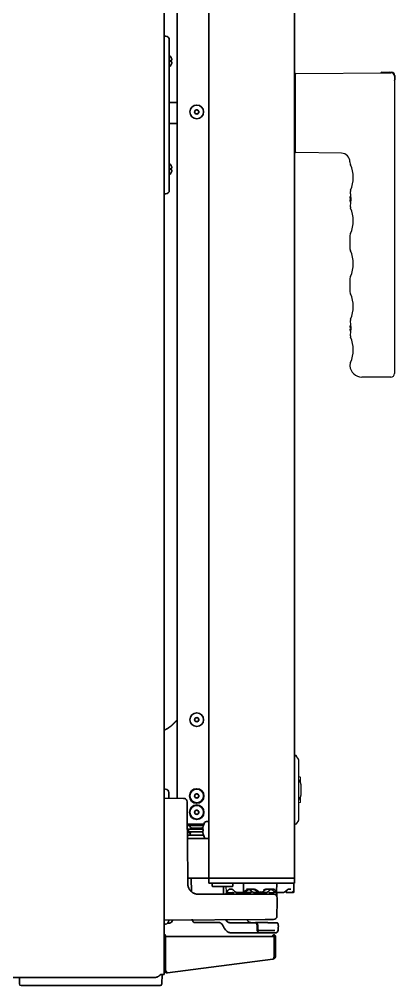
# Model space of a CAD drawing. Extents: x 6569 to 10251, y -294 to 3435.
# Drawn here: x 10032 to 10251, y 1271 to 1834 of the extents above; entities that cross this region are included whole.
import ezdxf

# ---------------------------------------------------------------- set-up
doc = ezdxf.new("R2010")
doc.units = 0
doc.header["$LTSCALE"] = 5
doc.layers.get('0').update_dxf_attribs({"linetype": 'CONTINUOUS', "lineweight": 0})
doc.layers.add('1', color=7, linetype='CONTINUOUS', true_color=0xffffff)
doc.layers.add('GEOM', color=7, linetype='CONTINUOUS')

msp = doc.modelspace()

# ---------------------------------------------------------------- linework, layer by layer
at = {"color": 7, "linetype": 'Continuous'}
for p, q in [((10195.56, 1392.58), (10195.81, 1392.58)), ((10196.06, 1392.33), (10196.06, 1389.35)), ((10195.56, 1377.58), (10195.81, 1377.58)), ((10196.06, 1380.8), (10196.06, 1377.83))]:
    msp.add_line(p, q, dxfattribs=at)
for centre, radius, start, end in [((10195.56, 1393.08), 0.5, 180, 270), ((10195.81, 1392.33), 0.25, 0, 90), ((10195.56, 1377.08), 0.5, 90, 180), ((10195.81, 1377.83), 0.25, 270, 0)]:
    msp.add_arc(centre, radius, start, end, dxfattribs=at)
at = {"layer": '1', "color": 7, "linetype": 'Continuous', "lineweight": 35}
for p, q in [((10116.56, 2228.33), (10116.56, 1277.43)), ((10142.56, 1333.58), (10142.56, 2226.08)), ((10192.56, 2226.08), (10192.56, 1333.58)), ((10124.16, 2194.73), (10124.16, 1380.06)), ((10116.56, 1824.63), (10117.63, 1824.59)), ((10119.56, 1822.59), (10119.56, 1817.59)), ((10119.56, 1817.59), (10119.56, 1739.66)), ((10120.51, 1812.43), (10120.54, 1812.43)), ((10120.54, 1807.83), (10120.51, 1807.83)), ((10192.96, 1783.9), (10192.96, 1802.33)), ((10124.16, 1786.03), (10119.56, 1786.03)), ((10192.96, 1775.78), (10192.96, 1783.9)), ((10192.96, 1757.32), (10192.96, 1775.78)), ((10119.56, 1773.63), (10124.16, 1773.63)), ((10120.51, 1749.43), (10120.54, 1749.43)), ((10120.54, 1744.83), (10120.51, 1744.83)), ((10119.56, 1739.66), (10119.56, 1734.66)), ((10117.63, 1732.66), (10116.56, 1732.63)), ((10116.56, 1385.56), (10117.44, 1385.48)), ((10119.26, 1383.49), (10119.26, 1380.1)), ((10127.93, 1380.03), (10116.56, 1380.13)), ((10128.56, 1380.02), (10127.93, 1380.03)), ((10130.06, 1364.98), (10139.72, 1364.98)), ((10130.07, 1364.18), (10139.44, 1364.18)), ((10139.72, 1364.98), (10139.58, 1364.98)), ((10142.31, 1366.58), (10141.27, 1366.58)), ((10131.57, 1362.18), (10130.09, 1362.18)), ((10130.91, 1362.18), (10130.09, 1362.18)), ((10130.81, 1362.08), (10130.81, 1360.68)), ((10139.1, 1362.18), (10130.91, 1362.18)), ((10130.91, 1360.58), (10139.14, 1360.58)), ((10131.02, 1358.58), (10131.21, 1358.58)), ((10131.32, 1358.58), (10136.36, 1358.58)), ((10131.67, 1359.7), (10131.67, 1359.73)), ((10131.81, 1359.58), (10131.81, 1359.08)), ((10138.27, 1362.78), (10132.87, 1362.78)), ((10136.36, 1358.58), (10139.57, 1358.58)), ((10139.36, 1363.88), (10139.37, 1363.88)), ((10139.36, 1359.28), (10139.37, 1359.28)), ((10130.15, 1356.58), (10136.02, 1356.58)), ((10136.02, 1356.58), (10142.56, 1356.58)), ((10136.32, 1333.58), (10130.51, 1333.58)), ((10132.38, 1333.58), (10132.57, 1325.56)), ((10142.56, 1333.58), (10136.32, 1333.58)), ((10144.36, 1333.58), (10142.56, 1333.58)), ((10142.56, 1330.58), (10142.56, 1333.58)), ((10144.56, 1330.58), (10142.56, 1330.58)), ((10190.76, 1333.58), (10144.36, 1333.58)), ((10190.56, 1330.58), (10144.56, 1330.58)), ((10144.81, 1330.58), (10144.56, 1330.33)), ((10144.56, 1330.33), (10144.56, 1328.83)), ((10156.56, 1330.33), (10156.31, 1330.58)), ((10156.56, 1328.83), (10156.56, 1330.33)), ((10162.81, 1330.58), (10162.9, 1325.57)), ((10182.23, 1325.57), (10182.31, 1330.58)), ((10192.56, 1330.58), (10190.56, 1330.58)), ((10192.56, 1333.58), (10190.76, 1333.58)), ((10192.23, 1325.57), (10192.31, 1330.58)), ((10192.56, 1330.58), (10192.56, 1333.58)), ((10130.37, 1330.07), (10130.43, 1330.08)), ((10144.56, 1328.83), (10144.81, 1328.58)), ((10156.31, 1328.58), (10144.81, 1328.58)), ((10151.18, 1324.13), (10151.22, 1328.58)), ((10154.67, 1327.08), (10155.98, 1327.08)), ((10156.31, 1328.58), (10156.56, 1328.83)), ((10157.03, 1326.56), (10158.07, 1325.59)), ((10159.39, 1325.08), (10161.64, 1325.08)), ((10163.46, 1325.08), (10163.4, 1325.08)), ((10166.55, 1325.08), (10163.46, 1325.08)), ((10164.67, 1327.08), (10165.98, 1327.08)), ((10166.26, 1327.08), (10168.87, 1327.08)), ((10169.39, 1325.08), (10171.64, 1325.08)), ((10172.58, 1325.08), (10171.64, 1325.08)), ((10173.49, 1325.08), (10175.74, 1325.08)), ((10176.26, 1327.08), (10178.87, 1327.08)), ((10177.06, 1325.59), (10177.28, 1325.79)), ((10179.15, 1327.08), (10180.46, 1327.08)), ((10180.68, 1327.03), (10181.27, 1326.56)), ((10182.31, 1324.63), (10182.2, 1324.63)), ((10182.31, 1323.22), (10182.31, 1324.63)), ((10183.49, 1325.08), (10182.55, 1325.08)), ((10183.49, 1325.08), (10185.74, 1325.08)), ((10189.15, 1327.08), (10190.46, 1327.08)), ((10136.49, 1324.13), (10175.6, 1324.13)), ((10175.6, 1324.13), (10180.55, 1324.13)), ((10182.56, 1319.88), (10182.42, 1311.37)), ((10182.55, 1322.13), (10182.56, 1319.88)), ((10175.47, 1309.38), (10116.56, 1309.13)), ((10119.26, 1309.14), (10119.26, 1308.76)), ((10180.42, 1309.4), (10175.47, 1309.38)), ((10117.44, 1306.77), (10116.56, 1306.7)), ((10119.6, 1307.38), (10118.69, 1307.36)), ((10134.94, 1307.58), (10149, 1307.58)), ((10151.24, 1305.19), (10151.31, 1305.05)), ((10171.26, 1304.09), (10171.26, 1305.58)), ((10171.35, 1303.61), (10171.29, 1303.77)), ((10172.03, 1303.08), (10181.08, 1303.08)), ((10116.56, 1299.53), (10117.36, 1299.53)), ((10117.36, 1299.53), (10180.76, 1299.53)), ((10117.36, 1280.18), (10117.36, 1299.53)), ((10155.8, 1301.58), (10172.63, 1301.58)), ((10172.63, 1301.58), (10181.42, 1301.58)), ((10180.76, 1288.24), (10180.76, 1299.53)), ((10181.56, 1288.34), (10181.56, 1299.53)), ((10180, 1286.32), (10118.6, 1278.29)), ((10181.56, 1288.11), (10181.56, 1288.34)), ((10117.33, 1279.94), (10117.36, 1280.18)), ((10032.72, 1275.63), (9407.83, 1275.63)), ((10032.12, 1271.81), (10032.05, 1275.63)), ((10032.72, 1275.63), (10033.05, 1275.63)), ((10033.05, 1275.63), (10111.3, 1275.63)), ((10114.76, 1277.43), (10116.56, 1277.43)), ((10115.31, 1277.43), (10115.21, 1271.81)), ((10112.74, 1270.83), (10033.12, 1270.83)), ((10114.21, 1270.83), (10112.74, 1270.83))]:
    msp.add_line(p, q, dxfattribs=at)
for centre, radius in [((10135.57, 1780.48), 4), ((10135.57, 1780.48), 1.25), ((10135.57, 1780.48), 1.15), ((10135.57, 1425.98), 4), ((10135.57, 1425.98), 1.25), ((10135.57, 1425.98), 1.15), ((10135.57, 1381.48), 4.25), ((10135.57, 1381.48), 4), ((10135.57, 1381.48), 1.25), ((10135.57, 1381.48), 1.15), ((10135.57, 1371.98), 4.25), ((10135.57, 1371.98), 4), ((10135.57, 1371.98), 1.25), ((10135.57, 1371.98), 1.15)]:
    msp.add_circle(centre, radius, dxfattribs=at)
for centre, radius, start, end in [((10117.56, 1822.59), 2, 0, 88), ((10116.44, 1809.93), 4.8, 31.5837, 49.4583), ((10116.76, 1810.13), 3.78, 0.0035, 7.6041), ((10116.76, 1810.13), 3.78, 352.3959, 359.9965), ((10116.44, 1810.33), 4.8, 310.5417, 328.4186), ((10192.56, 1799.85), 0.5, 36.87, 90.5), ((10193.46, 1802.33), 0.5, 90.5, 180), ((10192.56, 1759.8), 0.5, 269.5, 323.13), ((10193.46, 1757.32), 0.5, 180, 269), ((10116.44, 1746.93), 4.8, 31.5837, 49.4583), ((10116.76, 1747.13), 3.78, 0.0035, 7.6041), ((10116.44, 1747.33), 4.8, 310.5417, 328.4186), ((10116.76, 1747.13), 3.78, 352.3959, 359.9965), ((10117.56, 1734.66), 2, 272, 0), ((10117.26, 1383.49), 2, 0, 85), ((10127.92, 1378.13), 2, 0, 71.3807), ((10131.78, 1363.98), 0.2, 90, 185.2159), ((10148.15, 1361.58), 9.08, 151.3979, 165.3324), ((10141.27, 1365.33), 1.25, 90, 151.3979), ((10142.31, 1366.33), 0.25, 0, 90), ((10130.37, 1361.78), 0.4, 90, 134.0482), ((10134.17, 1363.8), 4.8, 212.0523, 238.4186), ((10131.02, 1357.58), 1, 90, 151.4696), ((10131.32, 1357.08), 1.5, 90, 141.97), ((10130.91, 1362.08), 0.1, 90, 180), ((10130.91, 1360.68), 0.1, 180, 270), ((10131.31, 1359.08), 0.5, 270.1266, 0), ((10132.87, 1364.08), 1.3, 185.2159, 270), ((10132.81, 1359.58), 1, 90, 180), ((10138.27, 1364.08), 1.3, 270, 316.9098), ((10148.15, 1361.58), 8.79, 177.391, 182.609), ((10148.15, 1361.58), 9.08, 194.6676, 208.6021), ((10141.27, 1357.83), 1.25, 208.6021, 270), ((10142.31, 1356.83), 0.25, 270, 0), ((10130.51, 1334.08), 0.5, 256.2709, 270), ((10152.31, 1324.63), 0.5, 270, 0), ((10153.31, 1324.63), 0.5, 107.707, 180), ((10153.4, 1325.58), 0.5, 181, 242.6743), ((10163.4, 1325.58), 0.5, 181, 270), ((10181.73, 1325.58), 0.5, 297.3257, 359), ((10181.81, 1324.63), 0.5, 0, 72.2929), ((10191.73, 1325.58), 0.5, 270, 359), ((10180.55, 1322.13), 2, 0.25, 90), ((10117.26, 1308.76), 2, 275, 0), ((10119.56, 1309.38), 2, 271, 353.3696), ((10134.94, 1309.58), 2, 181.3523, 270), ((10180.42, 1311.4), 2, 270.25, 359), ((10115.56, 1299.53), 1.8, 0, 56.2501), ((10033.12, 1271.83), 1, 181, 270), ((10114.21, 1271.83), 1, 270, 359)]:
    msp.add_arc(centre, radius, start, end, dxfattribs=at)
for centre, major_axis, ratio, start_param, end_param in [((10148.15, 1361.66), (-9.06, 0), 0.993151, -0.249579, -0.058074), ((10148.15, 1362.24), (9.06, 0), 0.116841, 3.199666, 3.391172), ((10148.15, 1360.92), (-9.06, 0), 0.116841, -0.249579, -0.058074), ((10148.15, 1361.5), (-9.06, 0), 0.993151, 0.058074, 0.249579), ((10174.06, 1327.47), (-1.01, 1.11), 0.229329, 2.984544, 3.142826), ((10181.07, 1327.47), (1.01, 1.11), 0.229329, 3.14078, 3.298642), ((10186.85, 1326), (-0.331, 0.375), 0.536085, 2.681899, 4.249257), ((10188.58, 1326.58), (0, 1.5), 0.998497, 2.145118, 2.332903), ((10188.48, 1326.95), (1.48, 0.25), 0.748231, 3.932069, 4.434593), ((10188.58, 1326.58), (0, 1.5), 0.998497, 2.707683, 3.141593), ((10188.58, 1326.58), (0, 1.5), 0.998499, 2.799429, 3.141593), ((10191.48, 1326), (0.483, 0.128), 0.81606, 4.381194, 5.948536), ((10154.62, 1315.58), (-0.16, 8), 0.469329, 2.467241, 2.541085), ((10167.31, 1315.58), (0.16, 8), 0.469329, 2.474855, 2.559639), ((10141.32, 1306.57), (269.31, 0.08), 0.003713, 1.464607, 1.520931), ((10170.25, 1312.76), (-0.95, 57.27), 0.008194, 4.560397, 4.586596), ((10172.63, 1303.58), (0, 2), 0.882948, 1.744595, 3.141593), ((10181.42, 1303.58), (0, 2), 0.882948, 3.141593, 4.540106), ((8686.37, 1312.6), (63.02, 3187.98), 0.4694, -1.564188, -1.563721), ((10142.26, 1288.23), (26.05, 7.97), 0.065333, 3.289084, 3.421296)]:
    msp.add_ellipse(centre, major_axis=major_axis, ratio=ratio, start_param=start_param, end_param=end_param, dxfattribs=at)
for points, degree in [([(10121.06, 1811.13), (10121.05, 1811.18), (10121.02, 1811.29), (10120.97, 1811.45), (10120.91, 1811.61), (10120.85, 1811.76), (10120.78, 1811.92), (10120.71, 1812.07), (10120.62, 1812.24), (10120.55, 1812.36), (10120.51, 1812.43)], 3), ([(10121.06, 1809.63), (10121.05, 1809.63), (10121.02, 1809.63), (10120.97, 1809.63), (10120.91, 1809.63), (10120.85, 1809.63), (10120.78, 1809.63), (10120.71, 1809.63), (10120.62, 1809.63), (10120.55, 1809.63), (10120.51, 1809.63)], 3), ([(10121.06, 1810.63), (10121.06, 1810.65), (10121.07, 1810.7), (10121.07, 1810.77), (10121.08, 1810.84), (10121.08, 1810.91), (10121.07, 1810.98), (10121.07, 1811.05), (10121.06, 1811.1), (10121.06, 1811.13)], 3), ([(10121.06, 1809.13), (10121.06, 1809.15), (10121.07, 1809.2), (10121.07, 1809.28), (10121.08, 1809.35), (10121.08, 1809.42), (10121.07, 1809.49), (10121.07, 1809.56), (10121.06, 1809.6), (10121.06, 1809.63)], 3), ([(10121.06, 1748.13), (10121.05, 1748.18), (10121.02, 1748.29), (10120.97, 1748.45), (10120.91, 1748.61), (10120.85, 1748.76), (10120.78, 1748.92), (10120.71, 1749.07), (10120.62, 1749.24), (10120.55, 1749.36), (10120.51, 1749.43)], 3), ([(10121.06, 1747.63), (10121.06, 1747.65), (10121.07, 1747.7), (10121.07, 1747.77), (10121.08, 1747.84), (10121.08, 1747.91), (10121.07, 1747.98), (10121.07, 1748.05), (10121.06, 1748.1), (10121.06, 1748.13)], 3), ([(10121.06, 1746.63), (10121.05, 1746.63), (10121.02, 1746.63), (10120.97, 1746.63), (10120.91, 1746.63), (10120.85, 1746.63), (10120.78, 1746.63), (10120.71, 1746.63), (10120.62, 1746.63), (10120.55, 1746.63), (10120.51, 1746.63)], 3), ([(10121.06, 1746.13), (10121.06, 1746.15), (10121.07, 1746.2), (10121.07, 1746.28), (10121.08, 1746.35), (10121.08, 1746.42), (10121.07, 1746.49), (10121.07, 1746.56), (10121.06, 1746.6), (10121.06, 1746.63)], 3), ([(10130.43, 1330.08), (10130.18, 1354.12), (10129.92, 1378.16)], 2), ([(10131.67, 1359.73), (10131.72, 1359.7), (10131.77, 1359.67), (10131.82, 1359.64)], 3), ([(10153.71, 1326.37), (10153.49, 1325.95), (10153.3, 1325.52), (10153.16, 1325.1)], 3), ([(10163.2, 1325.59), (10163.66, 1325.91), (10164.13, 1326.24), (10164.6, 1326.56)], 3), ([(10166.47, 1327.08), (10166.4, 1327.08), (10166.33, 1327.08), (10166.26, 1327.08)], 3), ([(10166.87, 1326.62), (10167.45, 1326.06), (10168.09, 1325.5)], 2), ([(10170.53, 1326.56), (10171, 1326.24), (10171.47, 1325.91), (10171.92, 1325.59)], 3), ([(10174.51, 1325.85), (10174.66, 1325.99)], 1), ([(10174.66, 1325.99), (10175.07, 1326.36)], 1), ([(10174.66, 1325.99), (10175.07, 1326.36)], 1), ([(10177.28, 1325.79), (10177.56, 1326.05), (10177.83, 1326.31), (10178.09, 1326.56)], 3), ([(10180.06, 1326.36), (10180.47, 1325.99)], 1), ([(10180.47, 1325.99), (10180.62, 1325.85)], 1), ([(10180.47, 1325.99), (10180.62, 1325.85)], 1), ([(10182.01, 1324.97), (10181.86, 1325.43), (10181.67, 1325.9), (10181.42, 1326.37)], 3), ([(10187.18, 1325.63), (10187.75, 1326.13), (10188.25, 1326.62)], 2), ([(10191.67, 1325.08), (10191.31, 1325.08), (10190.61, 1325.08), (10189.58, 1325.08), (10188.91, 1325.08), (10188.58, 1325.08)], 3), ([(10153.19, 1308.67), (10153, 1308.95), (10152.82, 1309.28)], 2), ([(10170.89, 1303.23), (10170.88, 1303.33), (10170.87, 1303.44), (10170.87, 1303.54)], 3), ([(10171.3, 1303.77), (10171.26, 1303.93), (10171.26, 1304.09)], 2), ([(10183.16, 1303.23), (10183.17, 1303.34), (10183.18, 1303.44), (10183.18, 1303.54)], 3), ([(10181.56, 1288.11), (10181.56, 1288.03), (10181.55, 1287.87), (10181.51, 1287.64), (10181.43, 1287.41), (10181.33, 1287.2), (10181.2, 1287.01), (10181.04, 1286.83), (10180.86, 1286.67), (10180.67, 1286.54), (10180.45, 1286.44), (10180.23, 1286.36), (10180.08, 1286.33), (10180, 1286.32)], 3), ([(10180.81, 1288.11), (10180.79, 1288.15), (10180.78, 1288.2), (10180.77, 1288.24)], 3), ([(10180.82, 1288.01), (10180.8, 1288.09), (10180.78, 1288.16), (10180.77, 1288.24)], 3), ([(10180.82, 1288.01), (10180.82, 1288.04), (10180.81, 1288.08), (10180.81, 1288.11)], 3), ([(10116.58, 1279.85), (10116.57, 1279.93), (10116.56, 1280), (10116.56, 1280.08)], 3), ([(10116.58, 1279.85), (10116.83, 1279.88), (10117.08, 1279.91), (10117.33, 1279.94)], 3), ([(10117.33, 1279.94), (10117.37, 1279.87), (10117.44, 1279.72), (10117.56, 1279.5), (10117.68, 1279.29), (10117.79, 1279.09), (10117.9, 1278.91), (10118.01, 1278.74), (10118.12, 1278.6), (10118.22, 1278.48), (10118.32, 1278.39), (10118.42, 1278.33), (10118.51, 1278.29), (10118.57, 1278.29), (10118.6, 1278.29)], 3)]:
    msp.add_open_spline(points, degree=degree, dxfattribs=at)
for points, knots in [([(10120.51, 1810.63), (10120.63, 1810.63), (10120.74, 1810.63), (10120.88, 1810.63), (10120.92, 1810.63), (10121, 1810.63), (10121.03, 1810.63), (10121.06, 1810.63)], [0, 0, 0, 0, 0.5, 0.5, 0.75, 0.75, 1, 1, 1, 1]), ([(10120.51, 1807.83), (10120.63, 1808.03), (10120.74, 1808.24), (10120.88, 1808.56), (10120.92, 1808.67), (10121, 1808.9), (10121.03, 1809.01), (10121.06, 1809.13)], [0, 0, 0, 0, 0.5, 0.5, 0.75, 0.75, 1, 1, 1, 1]), ([(10120.51, 1747.63), (10120.63, 1747.63), (10120.74, 1747.63), (10120.88, 1747.63), (10120.92, 1747.63), (10121, 1747.63), (10121.03, 1747.63), (10121.06, 1747.63)], [0, 0, 0, 0, 0.5, 0.5, 0.75, 0.75, 1, 1, 1, 1]), ([(10120.51, 1744.83), (10120.63, 1745.03), (10120.74, 1745.24), (10120.88, 1745.56), (10120.92, 1745.67), (10121, 1745.9), (10121.03, 1746.01), (10121.06, 1746.13)], [0, 0, 0, 0, 0.5, 0.5, 0.75, 0.75, 1, 1, 1, 1]), ([(10131.66, 1358.72), (10131.66, 1358.72), (10131.63, 1358.69), (10131.57, 1358.65), (10131.5, 1358.61), (10131.44, 1358.59), (10131.42, 1358.59), (10131.41, 1358.59), (10131.41, 1358.59)], [0, 0, 0, 0, 0.040275, 0.378837, 0.656477, 0.860024, 0.982877, 1, 1, 1, 1]), ([(10130.37, 1330.07), (10130.37, 1329.87), (10130.39, 1329.68), (10130.43, 1329.28), (10130.47, 1329.09), (10130.52, 1328.85), (10130.54, 1328.8), (10130.56, 1328.71), (10130.6, 1328.56), (10130.64, 1328.42), (10130.74, 1328.14), (10130.81, 1327.96), (10130.97, 1327.61), (10131.05, 1327.43), (10131.2, 1327.17), (10131.25, 1327.09), (10131.33, 1326.97), (10131.36, 1326.92), (10131.41, 1326.84), (10131.44, 1326.8), (10131.58, 1326.6), (10131.7, 1326.44), (10131.95, 1326.15), (10132.09, 1326), (10132.37, 1325.73), (10132.51, 1325.6), (10132.71, 1325.45), (10132.75, 1325.41), (10132.83, 1325.35), (10132.94, 1325.27), (10133.07, 1325.18), (10133.31, 1325.02), (10133.65, 1324.82), (10134, 1324.66), (10134.28, 1324.54), (10134.37, 1324.51), (10134.51, 1324.46), (10134.56, 1324.44), (10134.65, 1324.41), (10134.7, 1324.4), (10134.93, 1324.33), (10135.31, 1324.23), (10135.7, 1324.17), (10136.09, 1324.14), (10136.29, 1324.13), (10136.49, 1324.13)], [0, 0, 0, 0, 0.0625, 0.0625, 0.125, 0.125, 0.140625, 0.140625, 0.15625, 0.1875, 0.1875, 0.25, 0.25, 0.3125, 0.3125, 0.34375, 0.34375, 0.359375, 0.359375, 0.375, 0.375, 0.4375, 0.4375, 0.5, 0.5, 0.5625, 0.5625, 0.578125, 0.578125, 0.59375, 0.625, 0.625, 0.6875, 0.75, 0.75, 0.78125, 0.78125, 0.796875, 0.796875, 0.8125, 0.8125, 0.875, 0.9375, 0.9375, 1, 1, 1, 1]), ([(10154.04, 1326.63), (10154.01, 1326.63), (10153.98, 1326.62), (10153.93, 1326.6), (10153.92, 1326.6), (10153.89, 1326.58), (10153.87, 1326.57), (10153.83, 1326.54), (10153.81, 1326.51), (10153.77, 1326.46), (10153.76, 1326.45), (10153.73, 1326.41), (10153.72, 1326.39), (10153.71, 1326.37)], [0, 0, 0, 0, 0.25, 0.25, 0.375, 0.375, 0.5, 0.5, 0.75, 0.75, 0.875, 0.875, 1, 1, 1, 1]), ([(10154.04, 1326.63), (10154.08, 1326.59), (10154.09, 1326.61), (10154.1, 1326.65), (10154.13, 1326.7), (10154.16, 1326.75), (10154.22, 1326.85), (10154.27, 1326.9), (10154.33, 1326.96), (10154.34, 1326.97), (10154.37, 1326.99), (10154.38, 1326.99), (10154.43, 1327.02), (10154.45, 1327.03), (10154.54, 1327.07), (10154.6, 1327.08), (10154.67, 1327.08)], [0, 0, 0, 0, 0.0625, 0.0625, 0.125, 0.25, 0.25, 0.5, 0.5, 0.5625, 0.5625, 0.625, 0.625, 0.75, 0.75, 1, 1, 1, 1]), ([(10155.98, 1327.08), (10156.02, 1327.08), (10156.06, 1327.07), (10156.15, 1327.06), (10156.19, 1327.05), (10156.32, 1327.02), (10156.41, 1326.99), (10156.52, 1326.94), (10156.55, 1326.92), (10156.59, 1326.9), (10156.66, 1326.86), (10156.73, 1326.82), (10156.86, 1326.72), (10156.95, 1326.65), (10157.03, 1326.56)], [0, 0, 0, 0, 0.125, 0.125, 0.25, 0.25, 0.5, 0.5, 0.5625, 0.5625, 0.625, 0.75, 0.75, 1, 1, 1, 1]), ([(10158.07, 1325.59), (10158.17, 1325.5), (10158.26, 1325.43), (10158.47, 1325.3), (10158.58, 1325.25), (10158.71, 1325.2), (10158.74, 1325.19), (10158.8, 1325.17), (10158.83, 1325.16), (10158.91, 1325.13), (10158.97, 1325.12), (10159.15, 1325.09), (10159.27, 1325.08), (10159.39, 1325.08)], [0, 0, 0, 0, 0.25, 0.25, 0.5, 0.5, 0.5625, 0.5625, 0.625, 0.625, 0.75, 0.75, 1, 1, 1, 1]), ([(10161.64, 1325.08), (10161.78, 1325.08), (10161.91, 1325.09), (10162.18, 1325.13), (10162.32, 1325.16), (10162.49, 1325.22), (10162.52, 1325.23), (10162.58, 1325.25), (10162.62, 1325.27), (10162.71, 1325.31), (10162.78, 1325.34), (10162.97, 1325.43), (10163.09, 1325.51), (10163.2, 1325.59)], [0, 0, 0, 0, 0.25, 0.25, 0.5, 0.5, 0.5625, 0.5625, 0.625, 0.625, 0.75, 0.75, 1, 1, 1, 1]), ([(10164.6, 1326.56), (10164.66, 1326.61), (10164.72, 1326.65), (10164.82, 1326.7), (10164.85, 1326.72), (10164.91, 1326.75), (10164.94, 1326.77), (10165.11, 1326.85), (10165.24, 1326.9), (10165.45, 1326.97), (10165.52, 1326.99), (10165.63, 1327.01), (10165.67, 1327.02), (10165.74, 1327.03), (10165.78, 1327.04), (10165.96, 1327.07), (10166.11, 1327.08), (10166.26, 1327.08)], [0, 0, 0, 0, 0.125, 0.125, 0.1875, 0.1875, 0.25, 0.25, 0.5, 0.5, 0.625, 0.625, 0.6875, 0.6875, 0.75, 0.75, 1, 1, 1, 1]), ([(10166.01, 1327.06), (10166.04, 1327.07), (10166.16, 1327.07), (10166.47, 1326.96), (10166.73, 1326.75), (10166.87, 1326.62)], [0, 0, 0, 0, 0.150547, 0.575855, 1, 1, 1, 1]), ([(10166.63, 1325.11), (10166.74, 1325.1), (10166.98, 1325.12), (10167.33, 1325.28), (10167.62, 1325.51), (10167.76, 1325.68), (10167.81, 1325.76)], [0, 0, 0, 0, 0.218592, 0.528605, 0.788997, 1, 1, 1, 1]), ([(10166.91, 1325.96), (10166.94, 1325.96), (10166.96, 1325.96), (10166.99, 1325.96), (10166.99, 1325.96), (10167.01, 1325.96), (10167.02, 1325.97), (10167.08, 1325.97), (10167.14, 1325.98), (10167.27, 1326.01), (10167.35, 1326.03), (10167.44, 1326.06), (10167.46, 1326.07), (10167.47, 1326.07)], [0, 0, 0, 0, 0.117109, 0.117109, 0.146387, 0.146387, 0.175664, 0.234219, 0.468437, 0.468437, 0.936874, 0.936874, 1, 1, 1, 1]), ([(10167.95, 1325.63), (10167.95, 1325.62), (10167.96, 1325.62), (10167.98, 1325.61), (10167.99, 1325.6), (10168.03, 1325.59), (10168.05, 1325.59), (10168.07, 1325.59)], [0, 0, 0, 0, 0.121463, 0.121463, 0.560732, 0.560732, 1, 1, 1, 1]), ([(10168.07, 1325.59), (10168.17, 1325.51), (10168.26, 1325.43), (10168.47, 1325.31), (10168.58, 1325.25), (10168.71, 1325.2), (10168.74, 1325.19), (10168.8, 1325.17), (10168.83, 1325.16), (10168.91, 1325.13), (10168.97, 1325.12), (10169.15, 1325.09), (10169.27, 1325.08), (10169.39, 1325.08)], [0, 0, 0, 0, 0.25, 0.25, 0.5, 0.5, 0.5625, 0.5625, 0.625, 0.625, 0.75, 0.75, 1, 1, 1, 1]), ([(10168.87, 1327.08), (10168.95, 1327.08), (10169.02, 1327.07), (10169.17, 1327.06), (10169.24, 1327.05), (10169.46, 1327.02), (10169.6, 1326.99), (10169.78, 1326.94), (10169.81, 1326.92), (10169.88, 1326.9), (10169.99, 1326.86), (10170.09, 1326.82), (10170.28, 1326.72), (10170.41, 1326.65), (10170.53, 1326.56)], [0, 0, 0, 0, 0.125, 0.125, 0.25, 0.25, 0.5, 0.5, 0.5625, 0.5625, 0.625, 0.75, 0.75, 1, 1, 1, 1]), ([(10171.64, 1325.08), (10171.78, 1325.08), (10171.91, 1325.09), (10172.18, 1325.13), (10172.32, 1325.16), (10172.49, 1325.22), (10172.52, 1325.23), (10172.58, 1325.26), (10172.62, 1325.27), (10172.71, 1325.31), (10172.78, 1325.34), (10172.97, 1325.43), (10173.09, 1325.51), (10173.2, 1325.59)], [0, 0, 0, 0, 0.25, 0.25, 0.5, 0.5, 0.5625, 0.5625, 0.625, 0.625, 0.75, 0.75, 1, 1, 1, 1]), ([(10171.93, 1325.59), (10172.04, 1325.5), (10172.16, 1325.43), (10172.41, 1325.3), (10172.54, 1325.25), (10172.71, 1325.2), (10172.74, 1325.19), (10172.81, 1325.17), (10172.84, 1325.16), (10172.94, 1325.13), (10173.01, 1325.12), (10173.21, 1325.09), (10173.35, 1325.08), (10173.49, 1325.08)], [0, 0, 0, 0, 0.25, 0.25, 0.5, 0.5, 0.5625, 0.5625, 0.625, 0.625, 0.75, 0.75, 1, 1, 1, 1]), ([(10172.61, 1325.08), (10172.63, 1325.08), (10172.9, 1325.05), (10173.43, 1325.19), (10174.06, 1325.47), (10174.38, 1325.75), (10174.49, 1325.87)], [0, 0, 0, 0, 0.023476, 0.397733, 0.770194, 1, 1, 1, 1]), ([(10174.59, 1325.96), (10174.59, 1325.96), (10174.6, 1325.96), (10174.61, 1325.96), (10174.61, 1325.96), (10174.62, 1325.96), (10174.62, 1325.97), (10174.64, 1325.97), (10174.65, 1325.98), (10174.66, 1325.99)], [0, 0, 0, 0, 0.251226, 0.251226, 0.314032, 0.314032, 0.376839, 0.502451, 1, 1, 1, 1]), ([(10174.6, 1326.57), (10174.66, 1326.61), (10174.72, 1326.65), (10174.82, 1326.7), (10174.85, 1326.72), (10174.91, 1326.75), (10174.94, 1326.77), (10175.11, 1326.85), (10175.24, 1326.9), (10175.45, 1326.97), (10175.52, 1326.99), (10175.63, 1327.01), (10175.67, 1327.02), (10175.74, 1327.03), (10175.78, 1327.04), (10175.96, 1327.07), (10176.11, 1327.08), (10176.26, 1327.08)], [0, 0, 0, 0, 0.125, 0.125, 0.1875, 0.1875, 0.25, 0.25, 0.5, 0.5, 0.625, 0.625, 0.6875, 0.6875, 0.75, 0.75, 1, 1, 1, 1]), ([(10176.97, 1327.08), (10176.88, 1327.08), (10176.78, 1327.07), (10176.65, 1327.06), (10176.6, 1327.06), (10176.51, 1327.05), (10176.47, 1327.04), (10176.25, 1327), (10176.07, 1326.95), (10175.86, 1326.87), (10175.82, 1326.86), (10175.74, 1326.82), (10175.7, 1326.8), (10175.58, 1326.74), (10175.51, 1326.7), (10175.36, 1326.61), (10175.21, 1326.51), (10175.08, 1326.4), (10175.02, 1326.34)], [0, 0, 0, 0, 0.125, 0.125, 0.1875, 0.1875, 0.25, 0.25, 0.5, 0.5, 0.5625, 0.5625, 0.625, 0.625, 0.75, 0.75, 0.875, 1, 1, 1, 1]), ([(10175.74, 1325.08), (10175.75, 1325.08), (10175.75, 1325.08), (10175.76, 1325.08), (10175.77, 1325.08), (10175.8, 1325.08), (10175.85, 1325.08), (10175.95, 1325.09), (10176.1, 1325.11), (10176.21, 1325.13), (10176.33, 1325.17), (10176.38, 1325.19), (10176.55, 1325.25), (10176.66, 1325.3), (10176.79, 1325.38), (10176.81, 1325.4), (10176.86, 1325.43), (10176.94, 1325.49), (10177.01, 1325.55), (10177.06, 1325.59)], [0, 0, 0, 0, 0.007812, 0.007812, 0.015625, 0.03125, 0.0625, 0.125, 0.25, 0.375, 0.375, 0.5, 0.5, 0.75, 0.75, 0.8125, 0.8125, 0.875, 1, 1, 1, 1]), ([(10178.09, 1326.56), (10178.14, 1326.61), (10178.18, 1326.65), (10178.27, 1326.72), (10178.31, 1326.75), (10178.45, 1326.85), (10178.54, 1326.9), (10178.65, 1326.96), (10178.67, 1326.97), (10178.72, 1326.99), (10178.78, 1327.01), (10178.85, 1327.03), (10178.98, 1327.07), (10179.07, 1327.08), (10179.15, 1327.08)], [0, 0, 0, 0, 0.125, 0.125, 0.25, 0.25, 0.5, 0.5, 0.5625, 0.5625, 0.625, 0.75, 0.75, 1, 1, 1, 1]), ([(10180.11, 1326.34), (10180.08, 1326.37), (10180.05, 1326.4), (10179.98, 1326.46), (10179.95, 1326.48), (10179.84, 1326.56), (10179.7, 1326.66), (10179.54, 1326.74), (10179.39, 1326.82), (10179.3, 1326.86), (10179.05, 1326.95), (10178.88, 1327), (10178.66, 1327.04), (10178.61, 1327.05), (10178.52, 1327.06), (10178.48, 1327.06), (10178.34, 1327.07), (10178.25, 1327.08), (10178.16, 1327.08)], [0, 0, 0, 0, 0.0625, 0.0625, 0.125, 0.125, 0.25, 0.375, 0.375, 0.5, 0.5, 0.75, 0.75, 0.8125, 0.8125, 0.875, 0.875, 1, 1, 1, 1]), ([(10180.46, 1327.08), (10180.49, 1327.08), (10180.53, 1327.07), (10180.59, 1327.06), (10180.62, 1327.05), (10180.66, 1327.04), (10180.67, 1327.04), (10180.68, 1327.03)], [0, 0, 0, 0, 0.428218, 0.428218, 0.856437, 0.856437, 1, 1, 1, 1]), ([(10180.54, 1325.96), (10180.53, 1325.96), (10180.53, 1325.96), (10180.52, 1325.96), (10180.52, 1325.96), (10180.51, 1325.96), (10180.51, 1325.97), (10180.49, 1325.97), (10180.48, 1325.98), (10180.47, 1325.99), (10180.47, 1325.99), (10180.47, 1325.99)], [0, 0, 0, 0, 0.242019, 0.242019, 0.302523, 0.302523, 0.363028, 0.484037, 0.968075, 0.968075, 1, 1, 1, 1]), ([(10180.64, 1325.87), (10180.69, 1325.8), (10180.93, 1325.55), (10181.49, 1325.26), (10182.1, 1325.08), (10182.46, 1325.09), (10182.55, 1325.09)], [0, 0, 0, 0, 0.111664, 0.491656, 0.871262, 1, 1, 1, 1]), ([(10181.42, 1326.37), (10181.4, 1326.41), (10181.37, 1326.45), (10181.34, 1326.5), (10181.32, 1326.51), (10181.3, 1326.54), (10181.28, 1326.55), (10181.27, 1326.56)], [0, 0, 0, 0, 0.25, 0.25, 0.375, 0.375, 0.4990413, 0.4990413, 0.4990413, 0.4990413]), ([(10182.2, 1324.63), (10182.19, 1324.63), (10182.17, 1324.63), (10182.15, 1324.66), (10182.14, 1324.66), (10182.13, 1324.68), (10182.13, 1324.69), (10182.12, 1324.7), (10182.12, 1324.71), (10182.1, 1324.74), (10182.08, 1324.78), (10182.04, 1324.86), (10182.03, 1324.91), (10182.01, 1324.97)], [0, 0, 0, 0, 0.25, 0.25, 0.375, 0.375, 0.4375, 0.4375, 0.5, 0.5, 0.75, 0.75, 1, 1, 1, 1]), ([(10185.74, 1325.08), (10185.75, 1325.08), (10185.75, 1325.08), (10185.76, 1325.08), (10185.77, 1325.08), (10185.8, 1325.08), (10185.85, 1325.08), (10185.95, 1325.09), (10186.1, 1325.11), (10186.21, 1325.13), (10186.33, 1325.17), (10186.38, 1325.19), (10186.55, 1325.25), (10186.66, 1325.31), (10186.79, 1325.39), (10186.81, 1325.4), (10186.86, 1325.44), (10186.94, 1325.49), (10187.01, 1325.55), (10187.06, 1325.59)], [0, 0, 0, 0, 0.007812, 0.007812, 0.015625, 0.03125, 0.0625, 0.125, 0.25, 0.375, 0.375, 0.5, 0.5, 0.75, 0.75, 0.8125, 0.8125, 0.875, 1, 1, 1, 1]), ([(10187.31, 1325.78), (10187.35, 1325.72), (10187.5, 1325.51), (10187.77, 1325.28), (10188.01, 1325.21), (10188.08, 1325.19)], [0, 0, 0, 0, 0.239081, 0.768277, 1, 1, 1, 1]), ([(10188.21, 1325.96), (10188.19, 1325.96), (10188.17, 1325.96), (10188.14, 1325.96), (10188.14, 1325.96), (10188.12, 1325.96), (10188.11, 1325.97), (10188.04, 1325.97), (10187.99, 1325.98), (10187.86, 1326.01), (10187.77, 1326.03), (10187.68, 1326.06), (10187.67, 1326.07), (10187.66, 1326.07)], [0, 0, 0, 0, 0.117336, 0.117336, 0.14667, 0.14667, 0.176004, 0.234673, 0.469345, 0.469345, 0.93869, 0.93869, 1, 1, 1, 1]), ([(10188.26, 1326.62), (10188.4, 1326.76), (10188.68, 1326.97), (10188.99, 1327.08), (10189.11, 1327.07), (10189.14, 1327.06)], [0, 0, 0, 0, 0.426307, 0.854447, 1, 1, 1, 1]), ([(10182.35, 1323.01), (10182.35, 1323.01), (10182.35, 1323.01), (10182.34, 1323.04), (10182.33, 1323.08), (10182.32, 1323.14), (10182.31, 1323.19), (10182.32, 1323.22)], [0, 0, 0, 0, 0.341328, 0.51468, 0.646682, 0.789012, 1, 1, 1, 1]), ([(10154.75, 1307.58), (10154.65, 1307.58), (10154.47, 1307.59), (10154.19, 1307.66), (10154.01, 1307.73), (10153.89, 1307.78), (10153.87, 1307.8), (10153.83, 1307.82), (10153.8, 1307.83), (10153.73, 1307.87), (10153.69, 1307.9), (10153.55, 1307.98), (10153.38, 1308.11), (10153.12, 1308.34), (10152.87, 1308.62), (10152.71, 1308.82), (10152.63, 1308.94)], [0, 0, 0, 0, 0.125, 0.25, 0.375, 0.375, 0.40625, 0.40625, 0.4375, 0.4375, 0.5, 0.5, 0.625, 0.75, 0.875, 1, 1, 1, 1]), ([(10154.16, 1307.73), (10154.04, 1307.8), (10153.76, 1307.99), (10153.42, 1308.36), (10153.22, 1308.63), (10153.18, 1308.69)], [0, 0, 0, 0, 0.416721, 0.878268, 1, 1, 1, 1]), ([(10167.19, 1307.58), (10167.1, 1307.58), (10166.91, 1307.59), (10166.64, 1307.66), (10166.46, 1307.73), (10166.34, 1307.78), (10166.32, 1307.8), (10166.28, 1307.82), (10166.25, 1307.83), (10166.19, 1307.87), (10166.14, 1307.9), (10166.01, 1307.98), (10165.84, 1308.11), (10165.59, 1308.35), (10165.35, 1308.62), (10165.19, 1308.82), (10165.12, 1308.94)], [0, 0, 0, 0, 0.125, 0.25, 0.375, 0.375, 0.40625, 0.40625, 0.4375, 0.4375, 0.5, 0.5, 0.625, 0.75, 0.875, 1, 1, 1, 1]), ([(10149, 1307.58), (10149.03, 1307.58), (10149.13, 1307.57), (10149.33, 1307.52), (10149.69, 1307.31), (10150.13, 1306.91), (10150.62, 1306.3), (10150.99, 1305.69), (10151.19, 1305.29), (10151.24, 1305.19)], [0, 0, 0, 0, 0.090886, 0.269322, 0.433307, 0.608341, 0.777075, 0.945888, 1, 1, 1, 1]), ([(10151.31, 1305.05), (10151.4, 1304.84), (10151.71, 1304.26), (10152.27, 1303.43), (10153.02, 1302.65), (10153.8, 1302.09), (10154.64, 1301.72), (10155.32, 1301.59), (10155.7, 1301.58), (10155.8, 1301.58)], [0, 0, 0, 0, 0.104067, 0.305458, 0.482896, 0.647551, 0.802216, 0.951209, 1, 1, 1, 1]), ([(10171.26, 1305.56), (10171.26, 1305.68), (10171.24, 1306.02), (10171.12, 1306.55), (10170.86, 1307.04), (10170.49, 1307.4), (10170.1, 1307.56), (10169.86, 1307.58), (10169.76, 1307.58)], [0, 0, 0, 0, 0.119557, 0.349124, 0.555782, 0.730887, 0.90161, 1, 1, 1, 1]), ([(10170.83, 1305.58), (10170.83, 1305.71), (10170.82, 1305.84), (10170.8, 1306.03), (10170.8, 1306.09), (10170.78, 1306.19), (10170.78, 1306.22), (10170.76, 1306.28), (10170.76, 1306.31), (10170.73, 1306.46), (10170.7, 1306.58), (10170.65, 1306.71), (10170.64, 1306.75), (10170.62, 1306.79), (10170.61, 1306.82), (10170.61, 1306.83), (10170.58, 1306.9), (10170.56, 1306.94), (10170.5, 1307.08), (10170.45, 1307.17), (10170.38, 1307.26), (10170.37, 1307.27), (10170.34, 1307.31), (10170.33, 1307.32), (10170.29, 1307.37), (10170.23, 1307.43), (10170.17, 1307.47), (10170.13, 1307.5), (10170.11, 1307.51), (10170.08, 1307.52), (10170.07, 1307.53), (10169.99, 1307.56), (10169.93, 1307.58), (10169.87, 1307.58)], [0, 0, 0, 0, 0.125, 0.125, 0.1875, 0.1875, 0.21875, 0.21875, 0.25, 0.25, 0.375, 0.375, 0.40625, 0.421875, 0.421875, 0.4375, 0.4375, 0.5, 0.5, 0.625, 0.625, 0.65625, 0.65625, 0.6875, 0.6875, 0.75, 0.8125, 0.8125, 0.84375, 0.84375, 0.875, 0.875, 1, 1, 1, 1]), ([(10170.87, 1303.54), (10170.86, 1303.63), (10170.86, 1303.73), (10170.86, 1303.91), (10170.86, 1304), (10170.86, 1304.09)], [0, 0, 0, 0, 0.5, 0.5, 1, 1, 1, 1]), ([(10172.03, 1303.08), (10171.99, 1303.08), (10171.87, 1303.09), (10171.66, 1303.18), (10171.46, 1303.39), (10171.37, 1303.55), (10171.34, 1303.62)], [0, 0, 0, 0, 0.153278, 0.521846, 0.817256, 1, 1, 1, 1]), ([(10183.21, 1305.58), (10183.21, 1305.71), (10183.21, 1305.84), (10183.2, 1306.03), (10183.19, 1306.09), (10183.18, 1306.19), (10183.17, 1306.22), (10183.16, 1306.28), (10183.16, 1306.31), (10183.13, 1306.46), (10183.1, 1306.58), (10183.06, 1306.71), (10183.05, 1306.75), (10183.04, 1306.79), (10183.03, 1306.82), (10183.02, 1306.83), (10183, 1306.89), (10182.98, 1306.94), (10182.92, 1307.08), (10182.87, 1307.16), (10182.81, 1307.25), (10182.8, 1307.27), (10182.77, 1307.31), (10182.76, 1307.32), (10182.72, 1307.37), (10182.66, 1307.42), (10182.61, 1307.47), (10182.56, 1307.5), (10182.55, 1307.5), (10182.52, 1307.52), (10182.51, 1307.53), (10182.43, 1307.56), (10182.37, 1307.57), (10182.31, 1307.57)], [0, 0, 0, 0, 0.125, 0.125, 0.1875, 0.1875, 0.21875, 0.21875, 0.25, 0.25, 0.375, 0.375, 0.40625, 0.421875, 0.421875, 0.4375, 0.4375, 0.5, 0.5, 0.625, 0.625, 0.65625, 0.65625, 0.6875, 0.6875, 0.75, 0.8125, 0.8125, 0.84375, 0.84375, 0.875, 0.875, 1, 1, 1, 1]), ([(10183.18, 1303.54), (10183.18, 1303.63), (10183.18, 1303.72), (10183.18, 1303.91), (10183.19, 1304), (10183.19, 1304.09)], [0, 0, 0, 0, 0.5, 0.5, 1, 1, 1, 1]), ([(10179.76, 1299.53), (10179.76, 1299.59), (10179.77, 1299.64), (10179.79, 1299.73), (10179.79, 1299.76), (10179.81, 1299.82), (10179.82, 1299.84), (10179.86, 1299.93), (10179.88, 1299.98), (10179.92, 1300.04), (10179.93, 1300.05), (10179.95, 1300.07), (10179.96, 1300.09), (10179.99, 1300.12), (10180.01, 1300.14), (10180.07, 1300.2), (10180.11, 1300.24), (10180.18, 1300.28), (10180.19, 1300.29), (10180.21, 1300.31), (10180.25, 1300.33), (10180.32, 1300.36), (10180.37, 1300.38), (10180.42, 1300.39), (10180.43, 1300.4), (10180.46, 1300.4), (10180.47, 1300.41), (10180.55, 1300.42), (10180.61, 1300.43), (10180.69, 1300.43), (10180.72, 1300.42), (10180.77, 1300.42), (10180.78, 1300.42), (10180.81, 1300.41), (10180.83, 1300.41), (10180.9, 1300.4), (10180.95, 1300.38), (10181.02, 1300.35), (10181.04, 1300.35), (10181.06, 1300.33), (10181.08, 1300.33), (10181.11, 1300.31), (10181.14, 1300.29), (10181.21, 1300.24), (10181.26, 1300.2), (10181.31, 1300.15), (10181.32, 1300.14), (10181.34, 1300.12), (10181.37, 1300.09), (10181.41, 1300.03), (10181.44, 1299.98), (10181.46, 1299.94), (10181.47, 1299.92), (10181.48, 1299.9), (10181.49, 1299.88), (10181.52, 1299.82), (10181.54, 1299.76), (10181.55, 1299.67), (10181.56, 1299.64), (10181.56, 1299.59), (10181.56, 1299.56), (10181.56, 1299.53)], [0, 0, 0, 0, 0.0625, 0.0625, 0.09375, 0.09375, 0.125, 0.125, 0.1875, 0.1875, 0.203125, 0.203125, 0.21875, 0.21875, 0.25, 0.25, 0.3125, 0.3125, 0.328125, 0.328125, 0.34375, 0.375, 0.40625, 0.40625, 0.421875, 0.421875, 0.4375, 0.4375, 0.5, 0.5, 0.53125, 0.53125, 0.546875, 0.546875, 0.5625, 0.5625, 0.625, 0.625, 0.640625, 0.640625, 0.65625, 0.65625, 0.6875, 0.6875, 0.75, 0.75, 0.765625, 0.765625, 0.78125, 0.8125, 0.84375, 0.84375, 0.859375, 0.859375, 0.875, 0.875, 0.9375, 0.9375, 0.96875, 0.96875, 1, 1, 1, 1]), ([(10180.56, 1299.53), (10180.56, 1299.54), (10180.57, 1299.55), (10180.58, 1299.58), (10180.58, 1299.59), (10180.6, 1299.6), (10180.6, 1299.61), (10180.61, 1299.61), (10180.62, 1299.62), (10180.63, 1299.62), (10180.64, 1299.62), (10180.65, 1299.63), (10180.66, 1299.63), (10180.67, 1299.63), (10180.68, 1299.63), (10180.69, 1299.62), (10180.7, 1299.62), (10180.71, 1299.61), (10180.73, 1299.61), (10180.73, 1299.6), (10180.74, 1299.59), (10180.74, 1299.59), (10180.75, 1299.58), (10180.75, 1299.57), (10180.76, 1299.56), (10180.76, 1299.55), (10180.76, 1299.54), (10180.76, 1299.53), (10180.76, 1299.53)], [0, 0, 0, 0, 0.125, 0.125, 0.25, 0.25, 0.3125, 0.3125, 0.375, 0.375, 0.4375, 0.4375, 0.5, 0.5, 0.5625, 0.5625, 0.625, 0.6875, 0.6875, 0.75, 0.75, 0.8125, 0.8125, 0.875, 0.875, 0.9375, 0.9375, 1, 1, 1, 1]), ([(10180.82, 1288.01), (10180.82, 1288.01), (10180.82, 1288.01), (10180.8, 1287.93), (10180.76, 1287.77), (10180.69, 1287.53), (10180.63, 1287.31), (10180.56, 1287.1), (10180.49, 1286.91), (10180.42, 1286.75), (10180.34, 1286.6), (10180.26, 1286.49), (10180.18, 1286.4), (10180.09, 1286.34), (10180.03, 1286.33), (10180, 1286.32)], [0, 0, 0, 0, 0.00192, 0.00192, 0.092654, 0.183389, 0.274123, 0.364858, 0.455593, 0.546327, 0.637062, 0.727796, 0.818531, 0.909265, 1, 1, 1, 1]), ([(10116.58, 1279.85), (10116.58, 1279.85), (10116.58, 1279.85), (10116.59, 1279.77), (10116.62, 1279.61), (10116.7, 1279.39), (10116.8, 1279.18), (10116.93, 1278.98), (10117.09, 1278.8), (10117.26, 1278.65), (10117.46, 1278.51), (10117.67, 1278.41), (10117.9, 1278.33), (10118.13, 1278.29), (10118.36, 1278.27), (10118.52, 1278.28), (10118.6, 1278.29)], [0, 0, 0, 0, 0.002907, 0.002907, 0.085998, 0.169089, 0.25218, 0.335271, 0.418362, 0.501454, 0.584545, 0.667636, 0.750727, 0.833818, 0.916909, 1, 1, 1, 1]), ([(10111.3, 1275.63), (10111.34, 1275.63), (10111.37, 1275.63), (10111.45, 1275.63), (10111.55, 1275.64), (10111.66, 1275.65), (10111.88, 1275.68), (10112.02, 1275.72), (10112.24, 1275.78), (10112.31, 1275.81), (10112.42, 1275.85), (10112.45, 1275.87), (10112.52, 1275.9), (10112.56, 1275.91), (10112.74, 1275.99), (10112.89, 1276.07), (10113.18, 1276.24), (10113.32, 1276.33), (10113.61, 1276.52), (10113.75, 1276.63), (10113.97, 1276.79), (10114.04, 1276.85), (10114.15, 1276.93), (10114.19, 1276.96), (10114.26, 1277.02), (10114.3, 1277.05), (10114.48, 1277.19), (10114.62, 1277.31), (10114.76, 1277.43)], [0, 0, 0, 0, 0.03125, 0.03125, 0.0625, 0.125, 0.125, 0.25, 0.25, 0.3125, 0.3125, 0.34375, 0.34375, 0.375, 0.375, 0.5, 0.5, 0.625, 0.625, 0.75, 0.75, 0.8125, 0.8125, 0.84375, 0.84375, 0.875, 0.875, 1, 1, 1, 1])]:
    msp.add_open_spline(points, degree=3, knots=knots, dxfattribs=at)
msp.add_rational_spline([(10116.56, 1420.63), (10116.56, 1420.52), (10116.59, 1420.41), (10116.66, 1420.31), (10116.84, 1420.15), (10116.99, 1420.08), (10117.16, 1420.11), (10118.98, 1421.01), (10120.54, 1422.09), (10121.93, 1423.37), (10123.13, 1424.83)], [0.538226916686, 0.536085064781, 0.53495998068, 0.54070139398, 0.54070139398, 0.529985887725, 0.54070139398, 0.534816719201, 0.532855160942, 0.534816719201, 0.54070139398], degree=4, knots=[0, 0, 0, 0, 0, 0.048669, 0.048669, 0.048669, 0.115159, 0.115159, 0.115159, 1, 1, 1, 1, 1], dxfattribs=at)
for points, weights, degree in [([(10123.13, 1424.83), (10123.36, 1425.08), (10123.61, 1425.31), (10123.88, 1425.53), (10124.16, 1425.72)], [0.54070139398, 0.531593547135, 0.523760925952, 0.517203530431, 0.511921360573], 4), ([(10182.31, 1307.57), (10176.07, 1307.58), (10169.81, 1307.58)], [1, 0.999671530464, 0.999886318719], 2)]:
    msp.add_rational_spline(points, weights, degree=degree, dxfattribs=at)
at = {"layer": 'GEOM', "color": 7, "linetype": 'Continuous'}
for p, q in [((10243.6, 1803.66), (10248.36, 1803.83)), ((10248.36, 1803.83), (10249.29, 1803.75)), ((10193.46, 1802.83), (10248.95, 1803.32)), ((10250.96, 1801.32), (10250.96, 1627.83)), ((10251.11, 1801.75), (10251.11, 1799.12)), ((10220.05, 1756.35), (10193.46, 1756.82)), ((10225.22, 1733.1), (10225.22, 1733.1)), ((10225.35, 1734.68), (10225.33, 1734.64)), ((10225.33, 1734.64), (10225.33, 1734.64)), ((10225.37, 1734.74), (10225.35, 1734.68)), ((10225.38, 1734.77), (10225.37, 1734.74)), ((10225.37, 1734.75), (10225.37, 1734.74)), ((10225.38, 1731.68), (10225.37, 1731.67)), ((10225.38, 1731.68), (10225.37, 1731.67)), ((10225.4, 1734.83), (10225.38, 1734.77)), ((10224.97, 1730.13), (10225.46, 1730.13)), ((10225.46, 1729.13), (10224.97, 1729.13)), ((10225.22, 1726.15), (10225.22, 1726.16)), ((10225.37, 1727.58), (10225.38, 1727.57)), ((10225.37, 1727.58), (10225.38, 1727.57)), ((10225.46, 1730.13), (10225.46, 1729.63)), ((10225.33, 1724.62), (10225.38, 1724.48)), ((10225.37, 1724.51), (10225.38, 1724.48)), ((10225.4, 1724.42), (10225.38, 1724.48)), ((10224.96, 1707.91), (10224.96, 1701.14)), ((10224.96, 1682.81), (10224.96, 1676.04)), ((10225.22, 1657.8), (10225.22, 1657.8)), ((10225.35, 1659.38), (10225.33, 1659.34)), ((10225.37, 1659.45), (10225.35, 1659.38)), ((10225.38, 1659.47), (10225.37, 1659.45)), ((10225.4, 1659.53), (10225.38, 1659.47)), ((10224.97, 1654.83), (10225.46, 1654.83)), ((10225.46, 1653.83), (10224.97, 1653.83)), ((10225.38, 1656.38), (10225.37, 1656.37)), ((10225.38, 1656.38), (10225.37, 1656.37)), ((10225.37, 1652.28), (10225.38, 1652.27)), ((10225.37, 1652.28), (10225.38, 1652.27)), ((10225.46, 1654.83), (10225.46, 1654.33)), ((10225.22, 1650.85), (10225.22, 1650.86)), ((10225.33, 1649.32), (10225.38, 1649.18)), ((10225.37, 1649.21), (10225.38, 1649.18)), ((10225.4, 1649.12), (10225.38, 1649.18)), ((10248.96, 1625.83), (10231.96, 1625.83)), ((10192.56, 1365.08), (10192.56, 1405.08)), ((10193.3, 1405.08), (10192.56, 1405.08)), ((10194.98, 1403), (10193.71, 1404.86)), ((10195.06, 1402.72), (10195.06, 1367.43)), ((10196.05, 1389.39), (10195.33, 1390.63)), ((10196.31, 1388.39), (10196.31, 1381.76)), ((10195.33, 1379.53), (10196.05, 1380.76)), ((10193.3, 1365.08), (10192.56, 1365.08)), ((10194.98, 1367.15), (10193.71, 1365.3)), ((10182.23, 1325.57), (10182.31, 1330.58)), ((10152.9, 1325.57), (10152.85, 1328.58)), ((10153.4, 1325.08), (10156.55, 1325.08)), ((10154.67, 1327.08), (10155.98, 1327.08)), ((10156.57, 1325.08), (10156.55, 1325.08)), ((10159.39, 1325.08), (10162.58, 1325.08)), ((10163.17, 1325.14), (10163.98, 1325.45)), ((10163.98, 1325.45), (10164.51, 1325.85)), ((10164.51, 1325.85), (10164.66, 1325.99)), ((10164.66, 1325.99), (10165.07, 1326.36)), ((10165.07, 1326.36), (10165.6, 1326.74)), ((10165.07, 1326.36), (10165.58, 1326.73)), ((10165.58, 1326.73), (10166.35, 1327.01)), ((10165.6, 1326.74), (10166.37, 1327.02)), ((10166.37, 1327.02), (10166.97, 1327.08)), ((10166.97, 1327.08), (10168.16, 1327.08)), ((10168.16, 1327.08), (10168.76, 1327.02)), ((10170.06, 1326.36), (10170.47, 1325.99)), ((10170.39, 1326.06), (10170.47, 1325.99)), ((10170.47, 1325.99), (10170.62, 1325.85)), ((10170.62, 1325.85), (10171.13, 1325.47)), ((10171.13, 1325.47), (10171.95, 1325.14)), ((10171.95, 1325.14), (10172.55, 1325.08)), ((10172.55, 1325.08), (10175.74, 1325.08)), ((10178.33, 1325.1), (10178.56, 1325.08)), ((10178.56, 1325.08), (10178.58, 1325.08)), ((10178.58, 1325.08), (10181.73, 1325.08)), ((10179.15, 1327.08), (10180.46, 1327.08))]:
    msp.add_line(p, q, dxfattribs=at)
for points in [[(10224.96, 1751.34), (10224.99, 1750.89), (10225.15, 1750.13), (10225.33, 1749.68)], [(10225.33, 1734.64), (10225.26, 1734.34), (10225.18, 1733.7), (10225.22, 1733.1)], [(10225.22, 1733.1), (10225.31, 1732.44), (10225.41, 1731.39), (10225.46, 1730.24), (10225.46, 1729.05), (10225.41, 1727.9), (10225.31, 1726.84), (10225.22, 1726.16)], [(10225.31, 1732.43), (10225.31, 1732.41), (10225.35, 1731.95)], [(10225.22, 1726.15), (10225.18, 1725.58), (10225.25, 1724.93), (10225.33, 1724.62)], [(10225.25, 1724.92), (10225.25, 1724.91), (10225.33, 1724.62)], [(10225.33, 1709.58), (10225.15, 1709.13), (10224.99, 1708.37), (10224.96, 1707.91)], [(10224.96, 1701.14), (10224.99, 1700.69), (10225.15, 1699.93), (10225.33, 1699.48)], [(10225.33, 1684.48), (10225.15, 1684.03), (10224.99, 1683.27), (10224.96, 1682.81)], [(10224.96, 1676.04), (10224.99, 1675.59), (10225.15, 1674.83), (10225.33, 1674.38)], [(10225.33, 1659.34), (10225.26, 1659.04), (10225.18, 1658.4), (10225.22, 1657.8)], [(10225.22, 1657.8), (10225.31, 1657.14), (10225.41, 1656.09), (10225.46, 1654.94), (10225.46, 1653.75), (10225.41, 1652.6), (10225.31, 1651.54), (10225.22, 1650.86)], [(10225.31, 1657.13), (10225.31, 1657.11), (10225.35, 1656.65)], [(10225.22, 1650.85), (10225.18, 1650.28), (10225.25, 1649.63), (10225.33, 1649.32)], [(10225.25, 1649.62), (10225.25, 1649.61), (10225.33, 1649.32)], [(10155.98, 1327.08), (10156.24, 1327.03), (10156.6, 1326.85), (10156.87, 1326.62)], [(10156.57, 1325.08), (10156.8, 1325.1), (10157.22, 1325.23), (10157.56, 1325.47), (10157.81, 1325.76)], [(10156.87, 1326.62), (10157.17, 1326.33), (10157.62, 1325.92), (10157.95, 1325.63)], [(10157.95, 1325.63), (10158.28, 1325.38), (10158.83, 1325.15), (10159.39, 1325.08)], [(10162.58, 1325.08), (10163.18, 1325.14), (10164, 1325.47), (10164.51, 1325.85)], [(10168.78, 1327.01), (10169.55, 1326.73), (10170.06, 1326.36)], [(10170.62, 1325.85), (10171.15, 1325.45), (10171.97, 1325.14), (10172.55, 1325.08)], [(10175.74, 1325.08), (10176.29, 1325.15), (10176.83, 1325.37), (10177.18, 1325.63)], [(10177.18, 1325.63), (10177.5, 1325.91), (10177.94, 1326.32), (10178.26, 1326.62)], [(10177.32, 1325.76), (10177.57, 1325.47), (10177.91, 1325.23), (10178.33, 1325.1)], [(10177.33, 1325.75), (10177.57, 1325.47), (10177.91, 1325.23), (10178.33, 1325.1)], [(10178.26, 1326.62), (10178.52, 1326.84), (10178.88, 1327.03), (10179.15, 1327.08)]]:
    msp.add_lwpolyline(points, dxfattribs=at)
for centre, radius, start, end in [((10249.11, 1801.75), 2, 0, 85), ((10243.61, 1803.16), 0.5, 92, 167.7836), ((10248.96, 1801.32), 2, 0, 90.5), ((10250.86, 1799.12), 0.25, 294.0393, 0), ((10219.96, 1751.36), 5, 0, 89), ((10208.96, 1742.18), 18, 335.914, 24.6201), ((10226.91, 1730.38), 1.96, 176.9771, 178.0037), ((10226.91, 1730.38), 1.95, 178.0037, 179.0738), ((10226.9, 1730.38), 1.95, 179.0741, 180.1995), ((10226.96, 1730.37), 2.01, 172.7256, 174.8598), ((10226.93, 1730.38), 1.98, 174.8627, 175.7144), ((10226.92, 1730.38), 1.97, 175.714, 176.9766), ((10229.46, 1729.48), 4.64, 163.6036, 165.6824), ((10229.49, 1729.47), 4.67, 162.6228, 163.6051), ((10229.51, 1729.47), 4.68, 161.535, 162.6227), ((10229.53, 1729.46), 4.7, 159.4813, 161.5344), ((10229.54, 1729.46), 4.72, 158.9977, 159.4819), ((10229.54, 1729.45), 4.72, 157.4524, 158.9975), ((10229.55, 1729.45), 4.73, 156.6826, 157.4526), ((10229.55, 1729.45), 4.73, 155.4278, 156.6825), ((10229.56, 1729.45), 4.74, 154.4598, 155.4278), ((10229.56, 1729.45), 4.74, 153.3188, 154.4598), ((10229.57, 1729.44), 4.75, 151.9926, 153.3187), ((10214.95, 1737.95), 10.9, 342.3009, 342.491), ((10226.9, 1730.38), 1.95, 180.1995, 181.1541), ((10226.91, 1730.38), 1.95, 181.1545, 182.3767), ((10226.91, 1730.38), 1.96, 182.3765, 183.2159), ((10226.91, 1728.88), 1.96, 176.7841, 177.6235), ((10226.91, 1728.88), 1.96, 177.6234, 178.8455), ((10226.9, 1728.88), 1.95, 178.8459, 180.9258), ((10226.91, 1728.88), 1.95, 180.9261, 181.9964), ((10226.91, 1728.88), 1.96, 181.9964, 183.0228), ((10226.93, 1730.38), 1.97, 183.2167, 184.6016), ((10226.94, 1730.38), 1.98, 184.6009, 185.2558), ((10226.96, 1730.38), 2.01, 185.2585, 187.2741), ((10226.96, 1728.87), 2.01, 172.7259, 174.7415), ((10226.94, 1728.88), 1.98, 174.7442, 175.3991), ((10226.93, 1728.88), 1.97, 175.3984, 176.7833), ((10226.92, 1728.88), 1.97, 183.0233, 184.286), ((10226.93, 1728.88), 1.98, 184.2856, 185.1372), ((10226.96, 1728.88), 2.01, 185.1401, 187.2744), ((10229.46, 1729.77), 4.64, 194.3176, 196.3964), ((10229.49, 1729.78), 4.67, 196.3949, 197.3772), ((10229.51, 1729.79), 4.68, 197.3773, 198.465), ((10229.53, 1729.79), 4.7, 198.4656, 200.5187), ((10229.54, 1729.8), 4.72, 200.5181, 201.0023), ((10229.54, 1729.8), 4.72, 201.0025, 202.5476), ((10229.55, 1729.8), 4.73, 202.5474, 203.3174), ((10229.55, 1729.81), 4.73, 203.3175, 204.5722), ((10229.56, 1729.81), 4.74, 204.5722, 205.5402), ((10229.56, 1729.81), 4.74, 205.5402, 206.6812), ((10229.57, 1729.81), 4.75, 206.6813, 208.0074), ((10208.96, 1717.08), 18, 335.3799, 24.086), ((10208.96, 1691.98), 18, 335.3799, 24.6201), ((10208.96, 1666.88), 18, 335.914, 24.6201), ((10214.95, 1662.65), 10.9, 342.3009, 342.491), ((10226.91, 1655.08), 1.96, 176.9771, 178.0037), ((10226.91, 1655.08), 1.95, 178.0037, 179.0738), ((10226.9, 1655.08), 1.95, 179.0741, 180.1995), ((10226.9, 1655.08), 1.95, 180.1995, 181.1541), ((10226.91, 1655.08), 1.95, 181.1545, 182.3767), ((10226.91, 1655.08), 1.96, 182.3765, 183.2159), ((10226.91, 1653.58), 1.96, 176.7841, 177.6235), ((10226.91, 1653.58), 1.96, 177.6234, 178.8455), ((10226.9, 1653.58), 1.95, 178.8459, 180.9258), ((10226.91, 1653.58), 1.95, 180.9261, 181.9964), ((10226.91, 1653.58), 1.96, 181.9964, 183.0228), ((10226.96, 1655.07), 2.01, 172.7256, 174.8598), ((10226.93, 1655.08), 1.98, 174.8627, 175.7144), ((10226.92, 1655.08), 1.97, 175.714, 176.9766), ((10226.93, 1655.08), 1.97, 183.2167, 184.6016), ((10226.94, 1655.08), 1.98, 184.6009, 185.2558), ((10226.96, 1655.08), 2.01, 185.2585, 187.2741), ((10226.96, 1653.57), 2.01, 172.7259, 174.7415), ((10226.94, 1653.58), 1.98, 174.7442, 175.3991), ((10226.93, 1653.58), 1.97, 175.3984, 176.7833), ((10226.92, 1653.58), 1.97, 183.0233, 184.286), ((10226.93, 1653.58), 1.98, 184.2856, 185.1372), ((10226.96, 1653.58), 2.01, 185.1401, 187.2744), ((10229.46, 1654.18), 4.64, 163.6036, 165.6824), ((10229.46, 1654.47), 4.64, 194.3176, 196.3964), ((10229.49, 1654.17), 4.67, 162.6228, 163.6051), ((10229.49, 1654.48), 4.67, 196.3949, 197.3772), ((10229.51, 1654.17), 4.68, 161.535, 162.6227), ((10229.51, 1654.49), 4.68, 197.3773, 198.465), ((10229.53, 1654.16), 4.7, 159.4813, 161.5344), ((10229.53, 1654.49), 4.7, 198.4656, 200.5187), ((10229.54, 1654.16), 4.72, 158.9977, 159.4819), ((10229.54, 1654.5), 4.72, 200.5181, 201.0023), ((10229.54, 1654.15), 4.72, 157.4524, 158.9975), ((10229.54, 1654.5), 4.72, 201.0025, 202.5476), ((10229.55, 1654.15), 4.73, 156.6826, 157.4526), ((10229.55, 1654.5), 4.73, 202.5474, 203.3174), ((10229.55, 1654.15), 4.73, 155.4278, 156.6825), ((10229.55, 1654.51), 4.73, 203.3175, 204.5722), ((10229.56, 1654.15), 4.74, 154.4598, 155.4278), ((10229.56, 1654.51), 4.74, 204.5722, 205.5402), ((10229.56, 1654.15), 4.74, 153.3188, 154.4598), ((10229.56, 1654.51), 4.74, 205.5402, 206.6812), ((10229.57, 1654.14), 4.75, 151.9926, 153.3187), ((10229.57, 1654.51), 4.75, 206.6813, 208.0074), ((10208.96, 1641.78), 18, 335.4219, 24.086), ((10228.97, 1632.63), 4, 155.4219, 183.827), ((10231.96, 1632.83), 7, 183.8292, 270), ((10248.96, 1627.83), 2, 270, 360), ((10193.3, 1404.58), 0.5, 34.2869, 90), ((10194.56, 1402.72), 0.5, 0, 34.2869), ((10197.06, 1391.63), 2, 180, 210), ((10194.31, 1388.39), 2, 0, 30), ((10194.31, 1381.76), 2, 330, 0), ((10197.06, 1378.53), 2, 150, 180), ((10193.3, 1365.58), 0.5, 270, 325.7131), ((10194.56, 1367.43), 0.5, 325.7131, 0), ((10153.4, 1325.58), 0.5, 181, 270), ((10181.73, 1325.58), 0.5, 270, 359)]:
    msp.add_arc(centre, radius, start, end, dxfattribs=at)
msp.add_ellipse((10262.44, 1803.82), major_axis=(14.32, 0.5), ratio=0.034884, start_param=3.086547, end_param=3.140374, dxfattribs=at)
for points, knots in [([(10248.14, 1803.35), (10248.19, 1803.38), (10248.26, 1803.49), (10248.3, 1803.66), (10248.33, 1803.75), (10248.35, 1803.83), (10248.36, 1803.83)], [0, 0, 0, 0, 0.369599, 0.693162, 0.912705, 1, 1, 1, 1]), ([(10225.33, 1724.62), (10225.34, 1724.6), (10225.35, 1724.57), (10225.36, 1724.53), (10225.37, 1724.5)], [0, 0, 0, 0, 0.323523, 1, 1, 1, 1]), ([(10225.33, 1649.32), (10225.34, 1649.3), (10225.35, 1649.27), (10225.36, 1649.23), (10225.37, 1649.2)], [0, 0, 0, 0, 0.324057, 1, 1, 1, 1])]:
    msp.add_open_spline(points, degree=3, knots=knots, dxfattribs=at)

doc.saveas('drawing.dxf')
